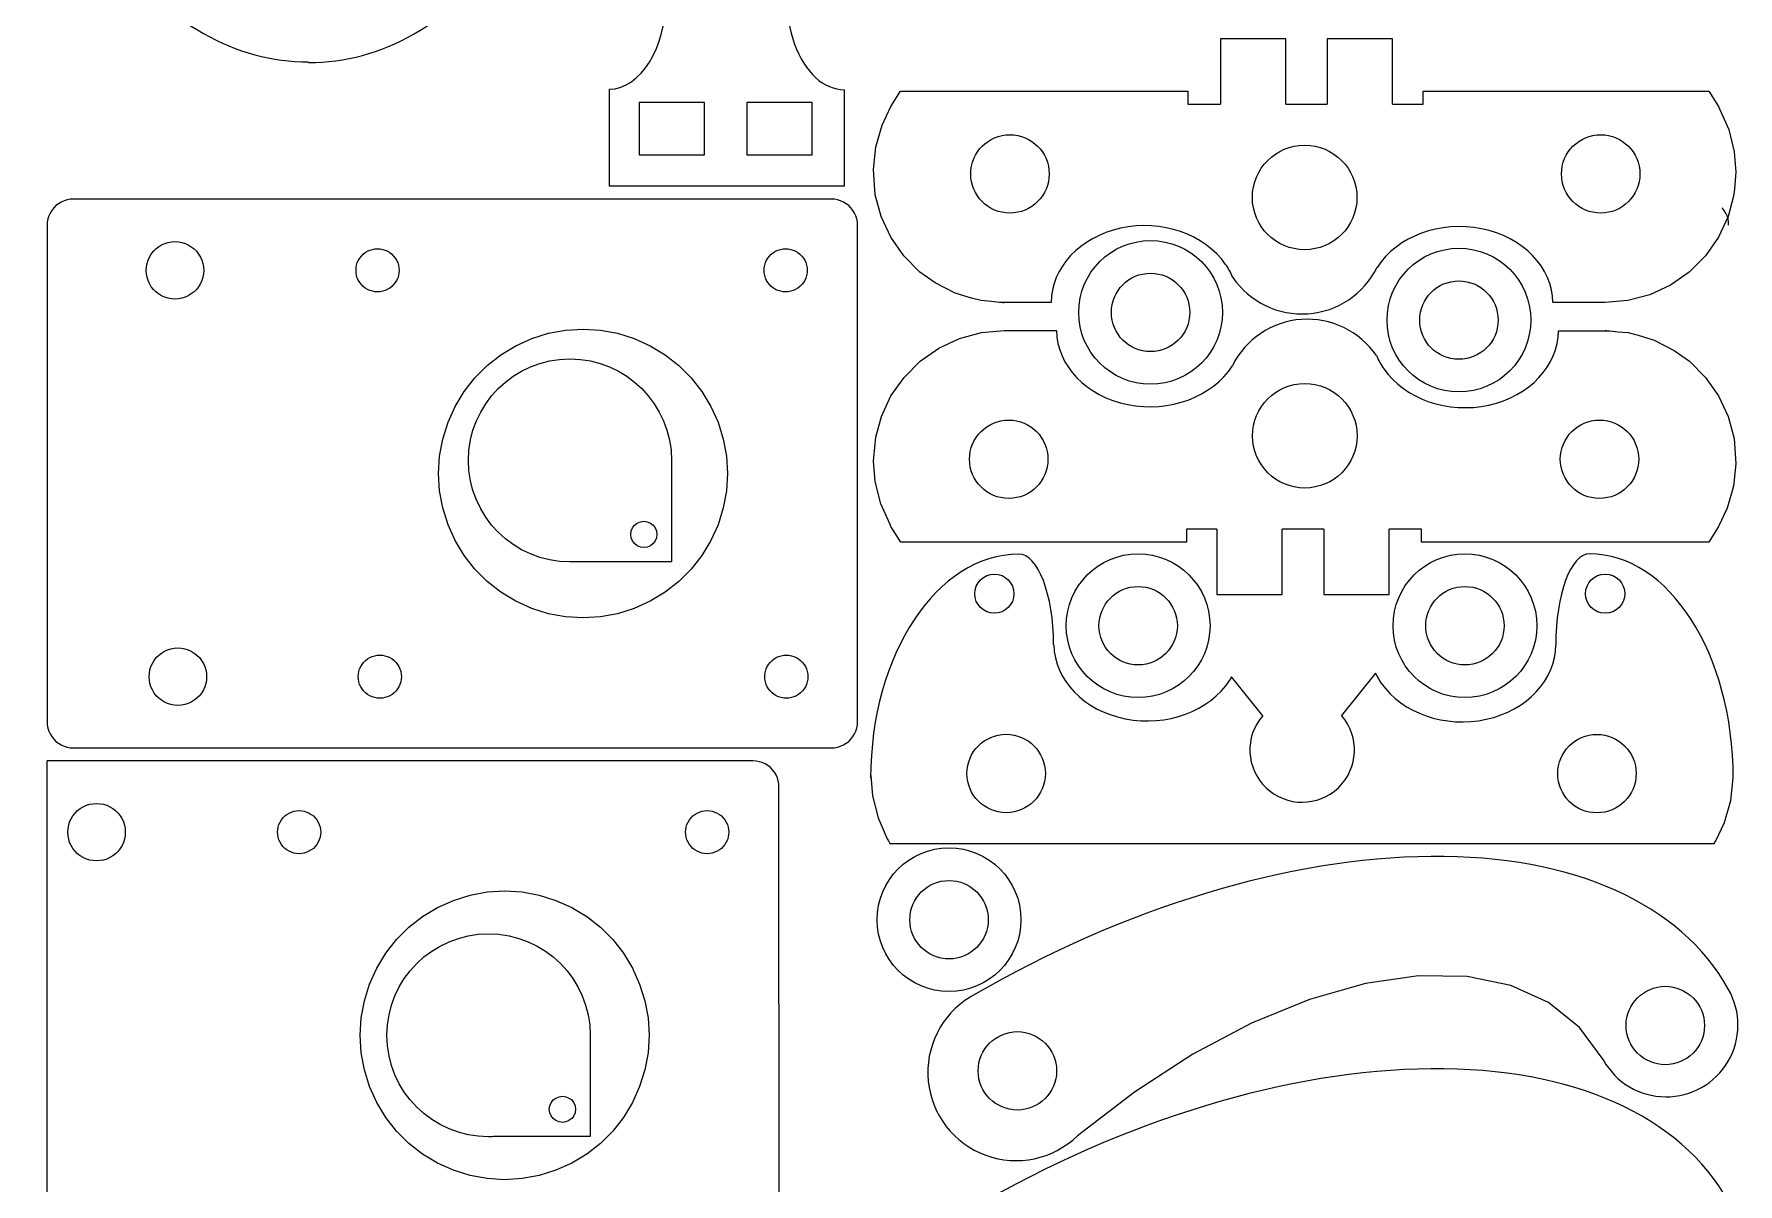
# Model space of a CAD drawing. Extents: x 3 to 200, y 30 to 289.
# Drawn here: x 3 to 133.4, y 97.9 to 185.9 of the extents above; entities that cross this region are included whole.
import ezdxf

# ---------------------------------------------------------------- set-up
doc = ezdxf.new("R2010")
doc.units = 0
doc.header["$MEASUREMENT"] = 0
doc.layers.get('0').update_dxf_attribs({"linetype": 'CONTINUOUS'})
doc.layers.add('LAYER_1', color=7, linetype='CONTINUOUS')

msp = doc.modelspace()

# ---------------------------------------------------------------- linework, layer by layer
at = {"linetype": 'CONTINUOUS'}
for p, q in [((98.76, 181.57), (98.76, 185.56)), ((106.94, 180.57), (106.94, 185.57)), ((98.76, 180.57), (98.76, 181.57)), ((101.94, 181.57), (101.94, 180.57)), ((109.27, 181.57), (131.12, 181.57)), ((131.12, 181.57), (131.87, 180.38)), ((98.76, 180.57), (101.94, 180.57)), ((131.87, 180.38), (131.95, 180.21)), ((131.95, 180.21), (132.65, 178.62)), ((132.65, 178.62), (133.07, 176.93)), ((133.07, 176.93), (133.21, 175.38)), ((133.21, 175.38), (133.09, 174.05)), ((133.03, 173.53), (132.6, 171.96)), ((133.09, 174.05), (133.03, 173.53)), ((132.6, 171.96), (131.87, 170.38)), ((131.87, 170.38), (130.87, 168.95)), ((130.87, 168.95), (129.64, 167.72)), ((94.72, 167.29), (94.7, 167.33)), ((94.72, 167.29), (94.72, 167.29)), ((129.64, 167.72), (128.21, 166.72)), ((126.63, 165.98), (124.94, 165.53)), ((128.21, 166.72), (126.63, 165.98)), ((77.13, 165.38), (77.21, 165.38)), ((80.81, 165.38), (77.13, 165.38)), ((123.21, 165.38), (119.21, 165.38)), ((124.94, 165.53), (123.21, 165.38)), ((73.8, 162.63), (75.49, 163.08)), ((75.49, 163.08), (77.22, 163.24)), ((77.22, 163.24), (81.22, 163.24)), ((119.62, 163.23), (123.3, 163.23)), ((123.3, 163.23), (123.22, 163.24)), ((70.8, 160.9), (72.22, 161.9)), ((72.22, 161.9), (73.8, 162.63)), ((69.56, 159.66), (70.8, 160.9)), ((105.71, 161.32), (105.71, 161.32)), ((105.71, 161.32), (105.73, 161.29)), ((68.56, 158.24), (69.56, 159.66)), ((67.83, 156.66), (68.56, 158.24)), ((67.41, 155.08), (67.83, 156.66)), ((67.22, 153.24), (67.34, 154.56)), ((67.34, 154.56), (67.41, 155.08)), ((67.36, 151.68), (67.22, 153.24)), ((67.78, 149.99), (67.36, 151.68)), ((68.49, 148.4), (67.78, 149.99)), ((68.56, 148.24), (68.49, 148.4)), ((69.31, 147.04), (68.56, 148.24)), ((93.49, 148.04), (93.49, 143.04)), ((101.67, 148.04), (98.49, 148.04)), ((98.49, 147.04), (98.49, 148.04)), ((101.67, 148.04), (101.67, 147.04)), ((91.16, 147.04), (69.31, 147.04)), ((101.67, 147.04), (101.67, 143.05)), ((74.62, 112.22), (74.65, 112.24)), ((123.04, 107.44), (123.07, 107.38))]:
    msp.add_line(p, q, dxfattribs=at)
at = {"color": 7, "linetype": 'CONTINUOUS'}
for p, q in [((47, 181.71), (47, 174.3)), ((65, 174.3), (65, 181.67)), ((65, 174.3), (47, 174.3)), ((51.77, 153.26), (51.77, 145.55)), ((51.77, 145.55), (44.37, 145.55)), ((105.62, 137.01), (103.03, 133.77)), ((106.06, 136.26), (105.62, 137.01)), ((94.48, 136.48), (94.61, 136.74)), ((97, 133.76), (94.61, 136.74)), ((58, 130.3), (4, 130.3)), ((4, 88.3), (4, 130.3)), ((58.24, 130.29), (58, 130.3)), ((58.48, 130.24), (58.24, 130.29)), ((58.71, 130.17), (58.48, 130.24)), ((58.93, 130.07), (58.71, 130.17)), ((59.14, 129.95), (58.93, 130.07)), ((59.33, 129.8), (59.14, 129.95)), ((59.5, 129.63), (59.33, 129.8)), ((59.65, 129.44), (59.5, 129.63)), ((59.77, 129.23), (59.65, 129.44)), ((59.87, 129.01), (59.77, 129.23)), ((67.02, 129.18), (67.15, 127.63)), ((59.94, 128.78), (59.87, 129.01)), ((59.99, 128.54), (59.94, 128.78)), ((59.99, 128.3), (59.99, 128.54)), ((60, 90.3), (59.99, 128.3)), ((132.82, 127.27), (133, 129)), ((67.15, 127.63), (67.57, 125.94)), ((132.33, 125.6), (132.82, 127.27)), ((67.57, 125.94), (68.28, 124.35)), ((131.68, 124.18), (132.33, 125.6)), ((68.28, 124.35), (68.36, 124.18)), ((68.36, 124.18), (68.48, 123.99)), ((68.48, 123.99), (93.28, 123.99)), ((93.28, 123.99), (98.28, 123.99)), ((98.28, 123.99), (106.46, 123.99)), ((106.46, 123.99), (108.95, 123.99)), ((108.95, 123.99), (131.55, 123.99)), ((131.55, 123.99), (131.68, 124.18)), ((45.54, 109.26), (45.54, 101.55)), ((45.54, 101.55), (38.14, 101.55))]:
    msp.add_line(p, q, dxfattribs=at)
at = {"color": 142, "linetype": 'CONTINUOUS'}
for p, q in [((6.14, 126.31), (6.32, 126.5)), ((6.32, 126.5), (6.53, 126.66)), ((6.53, 126.66), (6.76, 126.8)), ((6.76, 126.8), (7, 126.91)), ((7, 126.91), (7.26, 126.99)), ((7.26, 126.99), (7.52, 127.03)), ((7.52, 127.03), (7.78, 127.05)), ((7.78, 127.05), (8.05, 127.03)), ((8.05, 127.03), (8.31, 126.99)), ((8.31, 126.99), (8.56, 126.91)), ((8.56, 126.91), (8.8, 126.8)), ((8.8, 126.8), (9.03, 126.66)), ((9.03, 126.66), (9.24, 126.5)), ((9.24, 126.5), (9.43, 126.31)), ((22.69, 126.39), (22.88, 126.45)), ((22.88, 126.45), (23.08, 126.49)), ((23.08, 126.49), (23.28, 126.5)), ((23.28, 126.5), (23.48, 126.49)), ((23.48, 126.49), (23.67, 126.45)), ((23.67, 126.45), (23.86, 126.39)), ((53.91, 126.39), (54.1, 126.45)), ((54.1, 126.45), (54.3, 126.49)), ((54.3, 126.49), (54.5, 126.5)), ((54.5, 126.5), (54.7, 126.49)), ((54.7, 126.49), (54.89, 126.45)), ((54.89, 126.45), (55.08, 126.39)), ((5.6, 125.12), (5.65, 125.38)), ((5.65, 125.38), (5.72, 125.63)), ((5.72, 125.63), (5.83, 125.87)), ((5.83, 125.87), (5.97, 126.1)), ((5.97, 126.1), (6.14, 126.31)), ((9.43, 126.31), (9.59, 126.1)), ((9.59, 126.1), (9.73, 125.87)), ((9.73, 125.87), (9.84, 125.63)), ((9.84, 125.63), (9.92, 125.38)), ((9.92, 125.38), (9.97, 125.12)), ((21.64, 125.05), (21.67, 125.24)), ((21.67, 125.24), (21.73, 125.44)), ((21.73, 125.44), (21.82, 125.62)), ((21.82, 125.62), (21.92, 125.79)), ((21.92, 125.79), (22.04, 125.94)), ((22.04, 125.94), (22.18, 126.09)), ((22.18, 126.09), (22.34, 126.21)), ((22.34, 126.21), (22.51, 126.31)), ((22.51, 126.31), (22.69, 126.39)), ((23.86, 126.39), (24.04, 126.31)), ((24.04, 126.31), (24.21, 126.21)), ((24.21, 126.21), (24.37, 126.09)), ((24.37, 126.09), (24.51, 125.94)), ((24.51, 125.94), (24.63, 125.79)), ((24.63, 125.79), (24.74, 125.62)), ((24.74, 125.62), (24.82, 125.44)), ((24.82, 125.44), (24.88, 125.24)), ((24.88, 125.24), (24.91, 125.05)), ((52.86, 125.05), (52.9, 125.24)), ((52.9, 125.24), (52.95, 125.44)), ((52.95, 125.44), (53.04, 125.62)), ((53.04, 125.62), (53.14, 125.79)), ((53.14, 125.79), (53.26, 125.94)), ((53.26, 125.94), (53.4, 126.09)), ((53.4, 126.09), (53.56, 126.21)), ((53.56, 126.21), (53.73, 126.31)), ((53.73, 126.31), (53.91, 126.39)), ((55.08, 126.39), (55.26, 126.31)), ((55.26, 126.31), (55.43, 126.21)), ((55.43, 126.21), (55.59, 126.09)), ((55.59, 126.09), (55.73, 125.94)), ((55.73, 125.94), (55.86, 125.79)), ((55.86, 125.79), (55.96, 125.62)), ((55.96, 125.62), (56.04, 125.44)), ((56.04, 125.44), (56.1, 125.24)), ((56.1, 125.24), (56.14, 125.05)), ((5.58, 124.85), (5.6, 125.12)), ((5.6, 124.58), (5.58, 124.85)), ((5.65, 124.32), (5.6, 124.58)), ((5.72, 124.07), (5.65, 124.32)), ((5.83, 123.83), (5.72, 124.07)), ((9.84, 124.07), (9.73, 123.83)), ((9.92, 124.32), (9.84, 124.07)), ((9.97, 124.58), (9.92, 124.32)), ((9.97, 125.12), (9.98, 124.85)), ((9.98, 124.85), (9.97, 124.58)), ((21.63, 124.85), (21.64, 125.05)), ((21.64, 124.65), (21.63, 124.85)), ((21.67, 124.46), (21.64, 124.65)), ((21.73, 124.26), (21.67, 124.46)), ((21.82, 124.08), (21.73, 124.26)), ((21.92, 123.91), (21.82, 124.08)), ((22.04, 123.76), (21.92, 123.91)), ((24.63, 123.91), (24.51, 123.76)), ((24.74, 124.08), (24.63, 123.91)), ((24.82, 124.26), (24.74, 124.08)), ((24.88, 124.46), (24.82, 124.26)), ((24.91, 124.65), (24.88, 124.46)), ((24.91, 125.05), (24.93, 124.85)), ((24.93, 124.85), (24.91, 124.65)), ((52.85, 124.85), (52.86, 125.05)), ((52.86, 124.65), (52.85, 124.85)), ((52.9, 124.46), (52.86, 124.65)), ((52.95, 124.26), (52.9, 124.46)), ((53.04, 124.08), (52.95, 124.26)), ((53.14, 123.91), (53.04, 124.08)), ((53.26, 123.76), (53.14, 123.91)), ((55.86, 123.91), (55.73, 123.76)), ((55.96, 124.08), (55.86, 123.91)), ((56.04, 124.26), (55.96, 124.08)), ((56.1, 124.46), (56.04, 124.26)), ((56.14, 124.65), (56.1, 124.46)), ((56.14, 125.05), (56.15, 124.85)), ((56.15, 124.85), (56.14, 124.65)), ((5.97, 123.6), (5.83, 123.83)), ((6.14, 123.39), (5.97, 123.6)), ((6.32, 123.2), (6.14, 123.39)), ((6.53, 123.04), (6.32, 123.2)), ((6.76, 122.9), (6.53, 123.04)), ((7, 122.79), (6.76, 122.9)), ((7.26, 122.71), (7, 122.79)), ((7.52, 122.67), (7.26, 122.71)), ((7.78, 122.65), (7.52, 122.67)), ((8.05, 122.67), (7.78, 122.65)), ((8.31, 122.71), (8.05, 122.67)), ((8.56, 122.79), (8.31, 122.71)), ((8.8, 122.9), (8.56, 122.79)), ((9.03, 123.04), (8.8, 122.9)), ((9.24, 123.2), (9.03, 123.04)), ((9.43, 123.39), (9.24, 123.2)), ((9.59, 123.6), (9.43, 123.39)), ((9.73, 123.83), (9.59, 123.6)), ((22.18, 123.61), (22.04, 123.76)), ((22.34, 123.49), (22.18, 123.61)), ((22.51, 123.39), (22.34, 123.49)), ((22.69, 123.31), (22.51, 123.39)), ((22.88, 123.25), (22.69, 123.31)), ((23.08, 123.21), (22.88, 123.25)), ((23.28, 123.2), (23.08, 123.21)), ((23.48, 123.21), (23.28, 123.2)), ((23.67, 123.25), (23.48, 123.21)), ((23.86, 123.31), (23.67, 123.25)), ((24.21, 123.49), (23.86, 123.31)), ((24.37, 123.61), (24.21, 123.49)), ((24.51, 123.76), (24.37, 123.61)), ((53.4, 123.61), (53.26, 123.76)), ((53.56, 123.49), (53.4, 123.61)), ((53.73, 123.39), (53.56, 123.49)), ((53.91, 123.31), (53.73, 123.39)), ((54.1, 123.25), (53.91, 123.31)), ((54.3, 123.21), (54.1, 123.25)), ((54.5, 123.2), (54.3, 123.21)), ((54.7, 123.21), (54.5, 123.2)), ((54.89, 123.25), (54.7, 123.21)), ((55.08, 123.31), (54.89, 123.25)), ((55.26, 123.39), (55.08, 123.31)), ((55.43, 123.49), (55.26, 123.39)), ((55.59, 123.61), (55.43, 123.49)), ((55.73, 123.76), (55.59, 123.61)), ((35.08, 119.63), (36.36, 120.03)), ((36.36, 120.03), (37.67, 120.27)), ((37.67, 120.27), (39, 120.35)), ((39, 120.35), (40.33, 120.27)), ((40.33, 120.27), (41.64, 120.03)), ((41.64, 120.03), (42.92, 119.63)), ((32.72, 118.39), (33.86, 119.08)), ((33.86, 119.08), (35.08, 119.63)), ((42.92, 119.63), (44.14, 119.08)), ((44.14, 119.08), (45.28, 118.39)), ((30.73, 116.63), (31.67, 117.57)), ((31.67, 117.57), (32.72, 118.39)), ((45.28, 118.39), (46.33, 117.57)), ((46.33, 117.57), (47.27, 116.63)), ((29.91, 115.58), (30.73, 116.63)), ((47.27, 116.63), (48.09, 115.58)), ((29.22, 114.44), (29.91, 115.58)), ((48.09, 115.58), (48.78, 114.44)), ((28.67, 113.22), (29.22, 114.44)), ((48.78, 114.44), (49.33, 113.22)), ((28.27, 111.94), (28.67, 113.22)), ((49.33, 113.22), (49.73, 111.94)), ((28.03, 110.63), (28.27, 111.94)), ((49.73, 111.94), (49.97, 110.63)), ((27.95, 109.3), (28.03, 110.63)), ((49.97, 110.63), (50.05, 109.3)), ((28.03, 107.97), (27.95, 109.3)), ((50.05, 109.3), (49.97, 107.97)), ((28.27, 106.66), (28.03, 107.97)), ((49.97, 107.97), (49.73, 106.66)), ((28.67, 105.38), (28.27, 106.66)), ((49.73, 106.66), (49.33, 105.38)), ((29.22, 104.16), (28.67, 105.38)), ((49.33, 105.38), (48.78, 104.16)), ((29.91, 103.02), (29.22, 104.16)), ((30.73, 101.97), (29.91, 103.02)), ((48.09, 103.02), (47.27, 101.97)), ((48.78, 104.16), (48.09, 103.02)), ((31.67, 101.03), (30.73, 101.97)), ((47.27, 101.97), (46.33, 101.03)), ((32.72, 100.21), (31.67, 101.03)), ((46.33, 101.03), (45.28, 100.21)), ((33.86, 99.52), (32.72, 100.21)), ((35.08, 98.97), (33.86, 99.52)), ((44.14, 99.52), (42.92, 98.97)), ((45.28, 100.21), (44.14, 99.52)), ((36.36, 98.57), (35.08, 98.97)), ((37.67, 98.33), (36.36, 98.57)), ((39, 98.25), (37.67, 98.33)), ((40.33, 98.33), (39, 98.25)), ((41.64, 98.57), (40.33, 98.33)), ((42.92, 98.97), (41.64, 98.57))]:
    msp.add_line(p, q, dxfattribs=at)
at = {"linetype": 'CONTINUOUS'}
for points in [[(98.76, 185.56), (93.76, 185.56), (93.76, 180.57), (93.76, 180.57), (93.76, 180.57)], [(106.94, 185.57), (101.94, 185.57), (101.94, 181.57), (101.94, 181.57), (101.94, 181.57)], [(77.13, 165.38), (76.86, 165.38), (76.25, 165.46), (75.47, 165.53), (74.71, 165.73), (73.48, 166.11), (71.95, 166.9), (70.78, 167.72), (69.55, 168.95), (68.55, 170.38), (67.81, 171.96), (67.36, 173.64), (67.22, 175.56), (67.41, 177.29), (67.89, 178.96), (68.55, 180.38), (69.29, 181.57), (91.27, 181.57), (91.27, 181.57), (91.27, 181.57)], [(91.27, 181.57), (91.27, 180.57), (93.76, 180.57), (93.76, 180.57), (93.76, 180.57)], [(106.94, 180.57), (109.27, 180.57), (109.27, 181.57), (109.27, 181.57), (109.27, 181.57)], [(123.3, 163.23), (123.57, 163.23), (124.18, 163.15), (124.96, 163.08), (125.72, 162.88), (126.96, 162.5), (128.49, 161.71), (129.65, 160.9), (130.88, 159.66), (131.88, 158.24), (132.62, 156.66), (133.07, 154.97), (133.21, 153.05), (133.02, 151.32), (132.54, 149.65), (131.88, 148.24), (131.14, 147.04), (109.16, 147.04), (109.16, 147.04), (109.16, 147.04)], [(93.49, 148.04), (91.16, 148.04), (91.16, 147.04), (91.16, 147.04), (91.16, 147.04)], [(101.67, 143.05), (106.67, 143.05), (106.67, 148.04), (106.67, 148.04), (106.67, 148.04)], [(109.16, 147.04), (109.16, 148.04), (106.67, 148.04), (106.67, 148.04), (106.67, 148.04)], [(93.49, 143.04), (98.49, 143.04), (98.49, 147.04), (98.49, 147.04), (98.49, 147.04)], [(123.04, 107.44), (121.23, 109.9), (118.86, 111.81), (115.98, 113.11), (112.64, 113.8), (108.91, 113.85), (104.87, 113.26), (100.59, 112.05), (96.15, 110.24), (91.66, 107.86), (87.18, 104.96), (82.82, 101.61), (82.82, 101.61), (82.82, 101.61)], [(74.83, 112.35), (74.65, 112.24), (74.65, 112.24), (74.65, 112.24)]]:
    msp.add_lwpolyline(points, dxfattribs=at)
at = {"color": 142, "linetype": 'CONTINUOUS'}
for points in [[(49.29, 176.69), (54.29, 176.69), (54.29, 180.69), (49.29, 180.69)], [(57.54, 176.69), (62.54, 176.69), (62.54, 180.69), (57.54, 180.69)], [(49.91, 146.67), (49.65, 146.64), (49.39, 146.67), (49.15, 146.77), (48.94, 146.93), (48.79, 147.14), (48.69, 147.38), (48.65, 147.64), (48.69, 147.9), (48.79, 148.14), (48.94, 148.35), (49.15, 148.5), (49.39, 148.6), (49.65, 148.64), (49.91, 148.6), (50.15, 148.5), (50.36, 148.35), (50.52, 148.14), (50.62, 147.9), (50.65, 147.64), (50.62, 147.38), (50.52, 147.14), (50.36, 146.93), (50.15, 146.77)], [(43.68, 102.67), (43.42, 102.64), (43.17, 102.67), (42.92, 102.77), (42.72, 102.93), (42.56, 103.14), (42.46, 103.38), (42.42, 103.64), (42.46, 103.9), (42.56, 104.14), (42.72, 104.35), (42.92, 104.5), (43.17, 104.6), (43.42, 104.64), (43.68, 104.6), (43.92, 104.5), (44.13, 104.35), (44.29, 104.14), (44.39, 103.9), (44.42, 103.64), (44.39, 103.38), (44.29, 103.14), (44.13, 102.93), (43.92, 102.77)]]:
    msp.add_lwpolyline(points, close=True, dxfattribs=at)
for centre, radius in [((77.66, 175.23), 3), ((100.21, 173.43), 4), ((122.86, 175.23), 3), ((88.42, 164.63), 3), ((112.01, 164.04), 3), ((100.22, 155.19), 4), ((77.57, 153.39), 3), ((122.77, 153.39), 3), ((112.47, 140.65), 5.5), ((76.47, 143.1), 1.5), ((87.47, 140.65), 3), ((112.47, 140.65), 3), ((123.2, 143.1), 1.5), ((77.37, 129.34), 3), ((122.57, 129.33), 3), ((73, 118.15), 3), ((127.8, 110.05), 3), ((78.23, 106.58), 3)]:
    msp.add_circle(centre, radius, dxfattribs=at)
at = {"linetype": 'CONTINUOUS'}
for centre in [(88.42, 164.63), (112.01, 164.04), (87.47, 140.65), (73, 118.15)]:
    msp.add_circle(centre, 5.5, dxfattribs=at)
for centre, radius, start, end in [((100.01, 170.91), 6.4, 214.3423, 333.7655), ((100.42, 157.71), 6.4, 34.3423, 153.7655), ((78.13, 106.46), 6.75, 121.4244, 314.0772), ((127.86, 110.09), 5.5, 209.4378, 29.7501), ((127.86, 110.09), 5.5, 208.7701, 209.4378)]:
    msp.add_arc(centre, radius, start, end, dxfattribs=at)
at = {"color": 7, "linetype": 'CONTINUOUS'}
for centre, radius, start, end in [((100.22, 133.66), 6.4, 151.1693, 153.7655), ((100.02, 131.14), 4, 139.026, 41.1574)]:
    msp.add_arc(centre, radius, start, end, dxfattribs=at)
for centre, major_axis, ratio, start_param, end_param in [((24, 212.35), (0, 28.55), 0.735551, 1.570796, 3.141593), ((24, 212.3), (0, 28.55), 0.735551, -3.141593, -1.570796), ((78.34, 128.97), (0, 17.15), 0.661033, 0, 1.570796), ((78.34, 139.16), (0, 6.97), 0.382112, -1.566766, 0), ((122, 139.18), (0, 6.97), 0.370754, 0, 1.570796), ((122, 129), (0, 17.15), 0.641386, -1.570796, 0), ((88.17, 139.26), (-7.15, 0), 0.825175, 0.012939, 2.651762), ((112.27, 139.19), (-7.15, 0), 0.825175, 0.52002, 3.139399), ((112.27, 139.19), (-7.15, 0), 0.825175, 0.378777, 0.52002)]:
    msp.add_ellipse(centre, major_axis=major_axis, ratio=ratio, start_param=start_param, end_param=end_param, dxfattribs=at)
at = {"linetype": 'CONTINUOUS'}
for centre, major_axis, ratio, start_param, end_param in [((46.95, 188.71), (0, -7), 0.628571, 0.011364, 3.130229), ((64.99, 188.67), (0, 7), 0.628571, -6.2847, -3.140078), ((87.96, 165.37), (-7.15, 0), 0.825175, -2.621573, -0.002194), ((112.06, 165.3), (-7.15, 0), 0.825175, -3.128654, -0.489831), ((87.96, 165.37), (-7.15, 0), 0.825175, -2.803084, -2.621573), ((88.37, 163.31), (7.15, 0), 0.825175, -3.128654, -0.489831), ((112.47, 163.24), (7.15, 0), 0.825175, -2.621573, -0.002194), ((112.47, 163.24), (7.15, 0), 0.825175, -2.803084, -2.621573), ((89.37, 88.26), (-43.19, -24.7), 0.565378, -3.147354, -1.557517), ((89.37, 72.01), (-43.19, -24.7), 0.565378, -3.147354, -1.557517)]:
    msp.add_ellipse(centre, major_axis=major_axis, ratio=ratio, start_param=start_param, end_param=end_param, dxfattribs=at)
at = {"color": 7, "linetype": 'CONTINUOUS'}
for points in [[(36.23, 153.3), (36.23, 157.59), (39.71, 161.07), (44, 161.07)], [(44, 161.07), (48.29, 161.07), (51.77, 157.59), (51.77, 153.3)], [(44, 145.53), (39.71, 145.53), (36.23, 149.01), (36.23, 153.3)], [(51.77, 153.3), (51.77, 153.29), (51.77, 153.27), (51.77, 153.26)], [(44.37, 145.55), (44.24, 145.54), (44.12, 145.53), (44, 145.53)], [(30, 109.3), (30, 113.59), (33.48, 117.07), (37.77, 117.07)], [(37.77, 117.07), (42.07, 117.07), (45.55, 113.59), (45.55, 109.3)], [(37.77, 101.53), (33.48, 101.53), (30, 105.01), (30, 109.3)], [(45.55, 109.3), (45.55, 109.29), (45.54, 109.27), (45.54, 109.26)], [(38.14, 101.55), (38.02, 101.54), (37.9, 101.53), (37.77, 101.53)]]:
    msp.add_open_spline(points, degree=3, dxfattribs=at)
at = {"layer": 'LAYER_1', "color": 7, "linetype": 'CONTINUOUS'}
for p, q in [((4.23, 172.23), (4.13, 172.01)), ((4.35, 172.44), (4.23, 172.23)), ((4.5, 172.63), (4.35, 172.44)), ((4.67, 172.8), (4.5, 172.63)), ((4.86, 172.95), (4.67, 172.8)), ((5.07, 173.07), (4.86, 172.95)), ((5.29, 173.17), (5.07, 173.07)), ((5.52, 173.24), (5.29, 173.17)), ((5.76, 173.29), (5.52, 173.24)), ((6, 173.3), (5.76, 173.29)), ((64, 173.3), (6, 173.3)), ((64.24, 173.29), (64, 173.3)), ((64.48, 173.24), (64.24, 173.29)), ((64.71, 173.17), (64.48, 173.24)), ((64.93, 173.07), (64.71, 173.17)), ((65.14, 172.95), (64.93, 173.07)), ((65.33, 172.8), (65.14, 172.95)), ((65.5, 172.63), (65.33, 172.8)), ((65.65, 172.44), (65.5, 172.63)), ((65.77, 172.23), (65.65, 172.44)), ((65.87, 172.01), (65.77, 172.23)), ((4.01, 171.54), (4, 171.3)), ((4, 171.3), (4, 133.3)), ((4.06, 171.78), (4.01, 171.54)), ((4.13, 172.01), (4.06, 171.78)), ((65.94, 171.78), (65.87, 172.01)), ((65.99, 171.54), (65.94, 171.78)), ((65.99, 171.3), (65.99, 171.54)), ((66, 133.3), (65.99, 171.3)), ((4, 133.3), (4.01, 133.06)), ((4.01, 133.06), (4.06, 132.82)), ((65.94, 132.82), (65.99, 133.06)), ((65.99, 133.06), (66, 133.3)), ((4.06, 132.82), (4.13, 132.59)), ((4.13, 132.59), (4.23, 132.37)), ((4.23, 132.37), (4.35, 132.16)), ((4.35, 132.16), (4.5, 131.97)), ((4.5, 131.97), (4.67, 131.8)), ((4.67, 131.8), (4.86, 131.65)), ((65.14, 131.65), (65.33, 131.8)), ((65.33, 131.8), (65.5, 131.97)), ((65.5, 131.97), (65.65, 132.16)), ((65.65, 132.16), (65.77, 132.37)), ((65.77, 132.37), (65.87, 132.59)), ((65.87, 132.59), (65.94, 132.82)), ((4.86, 131.65), (5.07, 131.53)), ((5.07, 131.53), (5.29, 131.43)), ((5.29, 131.43), (5.52, 131.36)), ((5.52, 131.36), (5.76, 131.31)), ((5.76, 131.31), (6, 131.3)), ((6, 131.3), (64, 131.3)), ((64, 131.3), (64.24, 131.31)), ((64.24, 131.31), (64.48, 131.36)), ((64.48, 131.36), (64.71, 131.43)), ((64.71, 131.43), (64.93, 131.53)), ((64.93, 131.53), (65.14, 131.65))]:
    msp.add_line(p, q, dxfattribs=at)
at = {"layer": 'LAYER_1', "color": 142, "linetype": 'CONTINUOUS'}
for p, q in [((132.3, 172.44), (132.15, 172.63)), ((132.43, 172.23), (132.3, 172.44)), ((132.53, 172.01), (132.43, 172.23)), ((132.6, 171.78), (132.53, 172.01)), ((132.64, 171.54), (132.6, 171.78)), ((132.64, 171.3), (132.64, 171.54)), ((12.14, 169.31), (12.32, 169.5)), ((12.32, 169.5), (12.53, 169.66)), ((12.53, 169.66), (12.76, 169.8)), ((12.76, 169.8), (13, 169.91)), ((13, 169.91), (13.26, 169.99)), ((13.26, 169.99), (13.52, 170.03)), ((13.52, 170.03), (13.78, 170.05)), ((13.78, 170.05), (14.05, 170.03)), ((14.05, 170.03), (14.31, 169.99)), ((14.31, 169.99), (14.56, 169.91)), ((14.56, 169.91), (14.8, 169.8)), ((14.8, 169.8), (15.03, 169.66)), ((15.03, 169.66), (15.24, 169.5)), ((15.24, 169.5), (15.43, 169.31)), ((28.88, 169.45), (29.08, 169.49)), ((29.08, 169.49), (29.28, 169.5)), ((29.28, 169.5), (29.48, 169.49)), ((29.48, 169.49), (29.67, 169.45)), ((60.1, 169.45), (60.3, 169.49)), ((60.3, 169.49), (60.5, 169.5)), ((60.5, 169.5), (60.7, 169.49)), ((60.7, 169.49), (60.89, 169.45)), ((11.6, 168.12), (11.65, 168.38)), ((11.65, 168.38), (11.72, 168.63)), ((11.72, 168.63), (11.83, 168.87)), ((11.83, 168.87), (11.97, 169.1)), ((11.97, 169.1), (12.14, 169.31)), ((15.43, 169.31), (15.59, 169.1)), ((15.59, 169.1), (15.73, 168.87)), ((15.73, 168.87), (15.84, 168.63)), ((15.84, 168.63), (15.92, 168.38)), ((15.92, 168.38), (15.97, 168.12)), ((27.64, 168.05), (27.67, 168.24)), ((27.67, 168.24), (27.73, 168.44)), ((27.73, 168.44), (27.82, 168.62)), ((27.82, 168.62), (27.92, 168.79)), ((27.92, 168.79), (28.04, 168.94)), ((28.04, 168.94), (28.18, 169.09)), ((28.18, 169.09), (28.34, 169.21)), ((28.34, 169.21), (28.51, 169.31)), ((28.51, 169.31), (28.69, 169.39)), ((28.69, 169.39), (28.88, 169.45)), ((29.67, 169.45), (29.86, 169.39)), ((29.86, 169.39), (30.04, 169.31)), ((30.04, 169.31), (30.21, 169.21)), ((30.21, 169.21), (30.37, 169.09)), ((30.37, 169.09), (30.51, 168.94)), ((30.51, 168.94), (30.63, 168.79)), ((30.63, 168.79), (30.74, 168.62)), ((30.74, 168.62), (30.82, 168.44)), ((30.82, 168.44), (30.88, 168.24)), ((30.88, 168.24), (30.91, 168.05)), ((58.86, 168.05), (58.9, 168.24)), ((58.9, 168.24), (58.95, 168.44)), ((58.95, 168.44), (59.04, 168.62)), ((59.04, 168.62), (59.14, 168.79)), ((59.14, 168.79), (59.26, 168.94)), ((59.26, 168.94), (59.4, 169.09)), ((59.4, 169.09), (59.56, 169.21)), ((59.56, 169.21), (59.73, 169.31)), ((59.73, 169.31), (59.91, 169.39)), ((59.91, 169.39), (60.1, 169.45)), ((60.89, 169.45), (61.08, 169.39)), ((61.08, 169.39), (61.26, 169.31)), ((61.26, 169.31), (61.43, 169.21)), ((61.43, 169.21), (61.59, 169.09)), ((61.59, 169.09), (61.73, 168.94)), ((61.73, 168.94), (61.86, 168.79)), ((61.86, 168.79), (61.96, 168.62)), ((61.96, 168.62), (62.04, 168.44)), ((62.04, 168.44), (62.1, 168.24)), ((62.1, 168.24), (62.14, 168.05)), ((11.58, 167.85), (11.6, 168.12)), ((11.6, 167.58), (11.58, 167.85)), ((11.65, 167.32), (11.6, 167.58)), ((11.72, 167.07), (11.65, 167.32)), ((11.83, 166.83), (11.72, 167.07)), ((15.84, 167.07), (15.73, 166.83)), ((15.92, 167.32), (15.84, 167.07)), ((15.97, 167.58), (15.92, 167.32)), ((15.97, 168.12), (15.98, 167.85)), ((15.98, 167.85), (15.97, 167.58)), ((27.63, 167.85), (27.64, 168.05)), ((27.64, 167.65), (27.63, 167.85)), ((27.67, 167.46), (27.64, 167.65)), ((27.73, 167.26), (27.67, 167.46)), ((27.82, 167.08), (27.73, 167.26)), ((27.92, 166.91), (27.82, 167.08)), ((28.04, 166.76), (27.92, 166.91)), ((30.63, 166.91), (30.51, 166.76)), ((30.74, 167.08), (30.63, 166.91)), ((30.82, 167.26), (30.74, 167.08)), ((30.88, 167.46), (30.82, 167.26)), ((30.91, 167.65), (30.88, 167.46)), ((30.91, 168.05), (30.93, 167.85)), ((30.93, 167.85), (30.91, 167.65)), ((58.85, 167.85), (58.86, 168.05)), ((58.86, 167.65), (58.85, 167.85)), ((58.9, 167.46), (58.86, 167.65)), ((58.95, 167.26), (58.9, 167.46)), ((59.04, 167.08), (58.95, 167.26)), ((59.14, 166.91), (59.04, 167.08)), ((59.26, 166.76), (59.14, 166.91)), ((61.86, 166.91), (61.73, 166.76)), ((61.96, 167.08), (61.86, 166.91)), ((62.04, 167.26), (61.96, 167.08)), ((62.1, 167.46), (62.04, 167.26)), ((62.14, 167.65), (62.1, 167.46)), ((62.14, 168.05), (62.15, 167.85)), ((62.15, 167.85), (62.14, 167.65)), ((11.97, 166.6), (11.83, 166.83)), ((12.14, 166.39), (11.97, 166.6)), ((12.32, 166.2), (12.14, 166.39)), ((12.53, 166.04), (12.32, 166.2)), ((12.76, 165.9), (12.53, 166.04)), ((13, 165.79), (12.76, 165.9)), ((13.26, 165.71), (13, 165.79)), ((13.52, 165.67), (13.26, 165.71)), ((13.78, 165.65), (13.52, 165.67)), ((14.05, 165.67), (13.78, 165.65)), ((14.31, 165.71), (14.05, 165.67)), ((14.56, 165.79), (14.31, 165.71)), ((14.8, 165.9), (14.56, 165.79)), ((15.03, 166.04), (14.8, 165.9)), ((15.24, 166.2), (15.03, 166.04)), ((15.43, 166.39), (15.24, 166.2)), ((15.59, 166.6), (15.43, 166.39)), ((15.73, 166.83), (15.59, 166.6)), ((28.18, 166.61), (28.04, 166.76)), ((28.34, 166.49), (28.18, 166.61)), ((28.51, 166.39), (28.34, 166.49)), ((28.69, 166.31), (28.51, 166.39)), ((28.88, 166.25), (28.69, 166.31)), ((29.08, 166.21), (28.88, 166.25)), ((29.28, 166.2), (29.08, 166.21)), ((29.48, 166.21), (29.28, 166.2)), ((29.67, 166.25), (29.48, 166.21)), ((29.86, 166.31), (29.67, 166.25)), ((30.21, 166.49), (29.86, 166.31)), ((30.37, 166.61), (30.21, 166.49)), ((30.51, 166.76), (30.37, 166.61)), ((59.4, 166.61), (59.26, 166.76)), ((59.56, 166.49), (59.4, 166.61)), ((59.73, 166.39), (59.56, 166.49)), ((59.91, 166.31), (59.73, 166.39)), ((60.1, 166.25), (59.91, 166.31)), ((60.3, 166.21), (60.1, 166.25)), ((60.5, 166.2), (60.3, 166.21)), ((60.7, 166.21), (60.5, 166.2)), ((60.89, 166.25), (60.7, 166.21)), ((61.08, 166.31), (60.89, 166.25)), ((61.26, 166.39), (61.08, 166.31)), ((61.43, 166.49), (61.26, 166.39)), ((61.59, 166.61), (61.43, 166.49)), ((61.73, 166.76), (61.59, 166.61)), ((41.08, 162.63), (42.36, 163.03)), ((42.36, 163.03), (43.67, 163.27)), ((43.67, 163.27), (45, 163.35)), ((45, 163.35), (46.33, 163.27)), ((46.33, 163.27), (47.64, 163.03)), ((47.64, 163.03), (48.92, 162.63)), ((38.72, 161.39), (39.86, 162.08)), ((39.86, 162.08), (41.08, 162.63)), ((48.92, 162.63), (50.14, 162.08)), ((50.14, 162.08), (51.28, 161.39)), ((36.73, 159.63), (37.67, 160.57)), ((37.67, 160.57), (38.72, 161.39)), ((51.28, 161.39), (52.33, 160.57)), ((52.33, 160.57), (53.27, 159.63)), ((35.91, 158.58), (36.73, 159.63)), ((53.27, 159.63), (54.09, 158.58)), ((35.22, 157.44), (35.91, 158.58)), ((54.09, 158.58), (54.78, 157.44)), ((34.67, 156.22), (35.22, 157.44)), ((54.78, 157.44), (55.33, 156.22)), ((34.27, 154.94), (34.67, 156.22)), ((55.33, 156.22), (55.73, 154.94)), ((34.03, 153.63), (34.27, 154.94)), ((55.73, 154.94), (55.97, 153.63)), ((33.95, 152.3), (34.03, 153.63)), ((55.97, 153.63), (56.05, 152.3)), ((34.03, 150.97), (33.95, 152.3)), ((56.05, 152.3), (55.97, 150.97)), ((34.27, 149.66), (34.03, 150.97)), ((55.97, 150.97), (55.73, 149.66)), ((34.67, 148.38), (34.27, 149.66)), ((55.73, 149.66), (55.33, 148.38)), ((35.22, 147.16), (34.67, 148.38)), ((55.33, 148.38), (54.78, 147.16)), ((35.91, 146.02), (35.22, 147.16)), ((36.73, 144.97), (35.91, 146.02)), ((54.09, 146.02), (53.27, 144.97)), ((54.78, 147.16), (54.09, 146.02)), ((37.67, 144.03), (36.73, 144.97)), ((53.27, 144.97), (52.33, 144.03)), ((38.72, 143.21), (37.67, 144.03)), ((52.33, 144.03), (51.28, 143.21)), ((39.86, 142.52), (38.72, 143.21)), ((41.08, 141.97), (39.86, 142.52)), ((50.14, 142.52), (48.92, 141.97)), ((51.28, 143.21), (50.14, 142.52)), ((42.36, 141.57), (41.08, 141.97)), ((43.67, 141.33), (42.36, 141.57)), ((45, 141.25), (43.67, 141.33)), ((46.33, 141.33), (45, 141.25)), ((47.64, 141.57), (46.33, 141.33)), ((48.92, 141.97), (47.64, 141.57)), ((12.19, 138), (12.35, 138.21)), ((12.35, 138.21), (12.54, 138.4)), ((12.54, 138.4), (12.75, 138.56)), ((12.75, 138.56), (12.98, 138.7)), ((12.98, 138.7), (13.22, 138.81)), ((13.22, 138.81), (13.47, 138.89)), ((13.47, 138.89), (13.73, 138.93)), ((13.73, 138.93), (14, 138.95)), ((14, 138.95), (14.27, 138.93)), ((14.27, 138.93), (14.53, 138.89)), ((14.53, 138.89), (14.78, 138.81)), ((14.78, 138.81), (15.02, 138.7)), ((15.02, 138.7), (15.25, 138.56)), ((15.25, 138.56), (15.46, 138.4)), ((15.46, 138.4), (15.65, 138.21)), ((15.65, 138.21), (15.81, 138)), ((28.51, 138.11), (28.68, 138.21)), ((28.68, 138.21), (28.86, 138.29)), ((28.86, 138.29), (29.06, 138.35)), ((29.06, 138.35), (29.25, 138.39)), ((29.25, 138.39), (29.45, 138.4)), ((29.45, 138.4), (29.65, 138.39)), ((29.65, 138.39), (29.84, 138.35)), ((29.84, 138.35), (30.04, 138.29)), ((30.04, 138.29), (30.22, 138.21)), ((30.22, 138.21), (30.39, 138.11)), ((59.61, 138.11), (59.78, 138.21)), ((59.78, 138.21), (59.96, 138.29)), ((59.96, 138.29), (60.16, 138.35)), ((60.16, 138.35), (60.35, 138.39)), ((60.35, 138.39), (60.55, 138.4)), ((60.55, 138.4), (60.75, 138.39)), ((60.75, 138.39), (60.94, 138.35)), ((60.94, 138.35), (61.14, 138.29)), ((61.14, 138.29), (61.32, 138.21)), ((61.32, 138.21), (61.49, 138.11)), ((11.8, 136.75), (11.82, 137.02)), ((11.82, 137.02), (11.86, 137.28)), ((11.86, 137.28), (11.94, 137.53)), ((11.94, 137.53), (12.05, 137.77)), ((12.05, 137.77), (12.19, 138)), ((15.81, 138), (15.95, 137.77)), ((15.95, 137.77), (16.06, 137.53)), ((16.06, 137.53), (16.14, 137.28)), ((16.14, 137.28), (16.18, 137.02)), ((16.18, 137.02), (16.2, 136.75)), ((27.8, 136.75), (27.81, 136.95)), ((27.81, 136.95), (27.85, 137.14)), ((27.85, 137.14), (27.91, 137.34)), ((27.91, 137.34), (27.99, 137.52)), ((27.99, 137.52), (28.09, 137.69)), ((28.09, 137.69), (28.21, 137.84)), ((28.21, 137.84), (28.36, 137.99)), ((28.36, 137.99), (28.51, 138.11)), ((30.39, 138.11), (30.54, 137.99)), ((30.54, 137.99), (30.69, 137.84)), ((30.69, 137.84), (30.81, 137.69)), ((30.81, 137.69), (30.91, 137.52)), ((30.91, 137.52), (30.99, 137.34)), ((30.99, 137.34), (31.05, 137.14)), ((31.05, 137.14), (31.09, 136.95)), ((31.09, 136.95), (31.1, 136.75)), ((58.9, 136.75), (58.91, 136.95)), ((58.91, 136.95), (58.95, 137.14)), ((58.95, 137.14), (59.01, 137.34)), ((59.01, 137.34), (59.09, 137.52)), ((59.09, 137.52), (59.19, 137.69)), ((59.19, 137.69), (59.31, 137.84)), ((59.31, 137.84), (59.46, 137.99)), ((59.46, 137.99), (59.61, 138.11)), ((61.49, 138.11), (61.64, 137.99)), ((61.64, 137.99), (61.79, 137.84)), ((61.79, 137.84), (61.91, 137.69)), ((61.91, 137.69), (62.01, 137.52)), ((62.01, 137.52), (62.09, 137.34)), ((62.09, 137.34), (62.15, 137.14)), ((62.15, 137.14), (62.19, 136.95)), ((62.19, 136.95), (62.2, 136.75)), ((11.82, 136.48), (11.8, 136.75)), ((11.86, 136.22), (11.82, 136.48)), ((11.94, 135.97), (11.86, 136.22)), ((12.05, 135.73), (11.94, 135.97)), ((12.19, 135.5), (12.05, 135.73)), ((15.95, 135.73), (15.81, 135.5)), ((16.06, 135.97), (15.95, 135.73)), ((16.14, 136.22), (16.06, 135.97)), ((16.18, 136.48), (16.14, 136.22)), ((16.2, 136.75), (16.18, 136.48)), ((27.81, 136.55), (27.8, 136.75)), ((27.85, 136.36), (27.81, 136.55)), ((27.91, 136.16), (27.85, 136.36)), ((27.99, 135.98), (27.91, 136.16)), ((28.09, 135.81), (27.99, 135.98)), ((28.21, 135.66), (28.09, 135.81)), ((28.36, 135.51), (28.21, 135.66)), ((30.69, 135.66), (30.54, 135.51)), ((30.81, 135.81), (30.69, 135.66)), ((30.91, 135.98), (30.81, 135.81)), ((30.99, 136.16), (30.91, 135.98)), ((31.05, 136.36), (30.99, 136.16)), ((31.09, 136.55), (31.05, 136.36)), ((31.1, 136.75), (31.09, 136.55)), ((58.91, 136.55), (58.9, 136.75)), ((58.95, 136.36), (58.91, 136.55)), ((59.01, 136.16), (58.95, 136.36)), ((59.09, 135.98), (59.01, 136.16)), ((59.19, 135.81), (59.09, 135.98)), ((59.31, 135.66), (59.19, 135.81)), ((59.46, 135.51), (59.31, 135.66)), ((61.79, 135.66), (61.64, 135.51)), ((61.91, 135.81), (61.79, 135.66)), ((62.01, 135.98), (61.91, 135.81)), ((62.09, 136.16), (62.01, 135.98)), ((62.15, 136.36), (62.09, 136.16)), ((62.19, 136.55), (62.15, 136.36)), ((62.2, 136.75), (62.19, 136.55)), ((12.35, 135.29), (12.19, 135.5)), ((12.54, 135.1), (12.35, 135.29)), ((12.75, 134.94), (12.54, 135.1)), ((12.98, 134.8), (12.75, 134.94)), ((13.22, 134.69), (12.98, 134.8)), ((13.47, 134.61), (13.22, 134.69)), ((13.73, 134.57), (13.47, 134.61)), ((14, 134.55), (13.73, 134.57)), ((14.27, 134.57), (14, 134.55)), ((14.53, 134.61), (14.27, 134.57)), ((14.78, 134.69), (14.53, 134.61)), ((15.02, 134.8), (14.78, 134.69)), ((15.25, 134.94), (15.02, 134.8)), ((15.46, 135.1), (15.25, 134.94)), ((15.65, 135.29), (15.46, 135.1)), ((15.81, 135.5), (15.65, 135.29)), ((28.51, 135.39), (28.36, 135.51)), ((28.68, 135.29), (28.51, 135.39)), ((28.86, 135.21), (28.68, 135.29)), ((29.06, 135.15), (28.86, 135.21)), ((29.25, 135.11), (29.06, 135.15)), ((29.45, 135.1), (29.25, 135.11)), ((29.65, 135.11), (29.45, 135.1)), ((29.84, 135.15), (29.65, 135.11)), ((30.04, 135.21), (29.84, 135.15)), ((30.22, 135.29), (30.04, 135.21)), ((30.39, 135.39), (30.22, 135.29)), ((30.54, 135.51), (30.39, 135.39)), ((59.61, 135.39), (59.46, 135.51)), ((59.78, 135.29), (59.61, 135.39)), ((59.96, 135.21), (59.78, 135.29)), ((60.16, 135.15), (59.96, 135.21)), ((60.35, 135.11), (60.16, 135.15)), ((60.55, 135.1), (60.35, 135.11)), ((60.75, 135.11), (60.55, 135.1)), ((60.94, 135.15), (60.75, 135.11)), ((61.14, 135.21), (60.94, 135.15)), ((61.32, 135.29), (61.14, 135.21)), ((61.49, 135.39), (61.32, 135.29)), ((61.64, 135.51), (61.49, 135.39))]:
    msp.add_line(p, q, dxfattribs=at)

doc.saveas('drawing.dxf')
